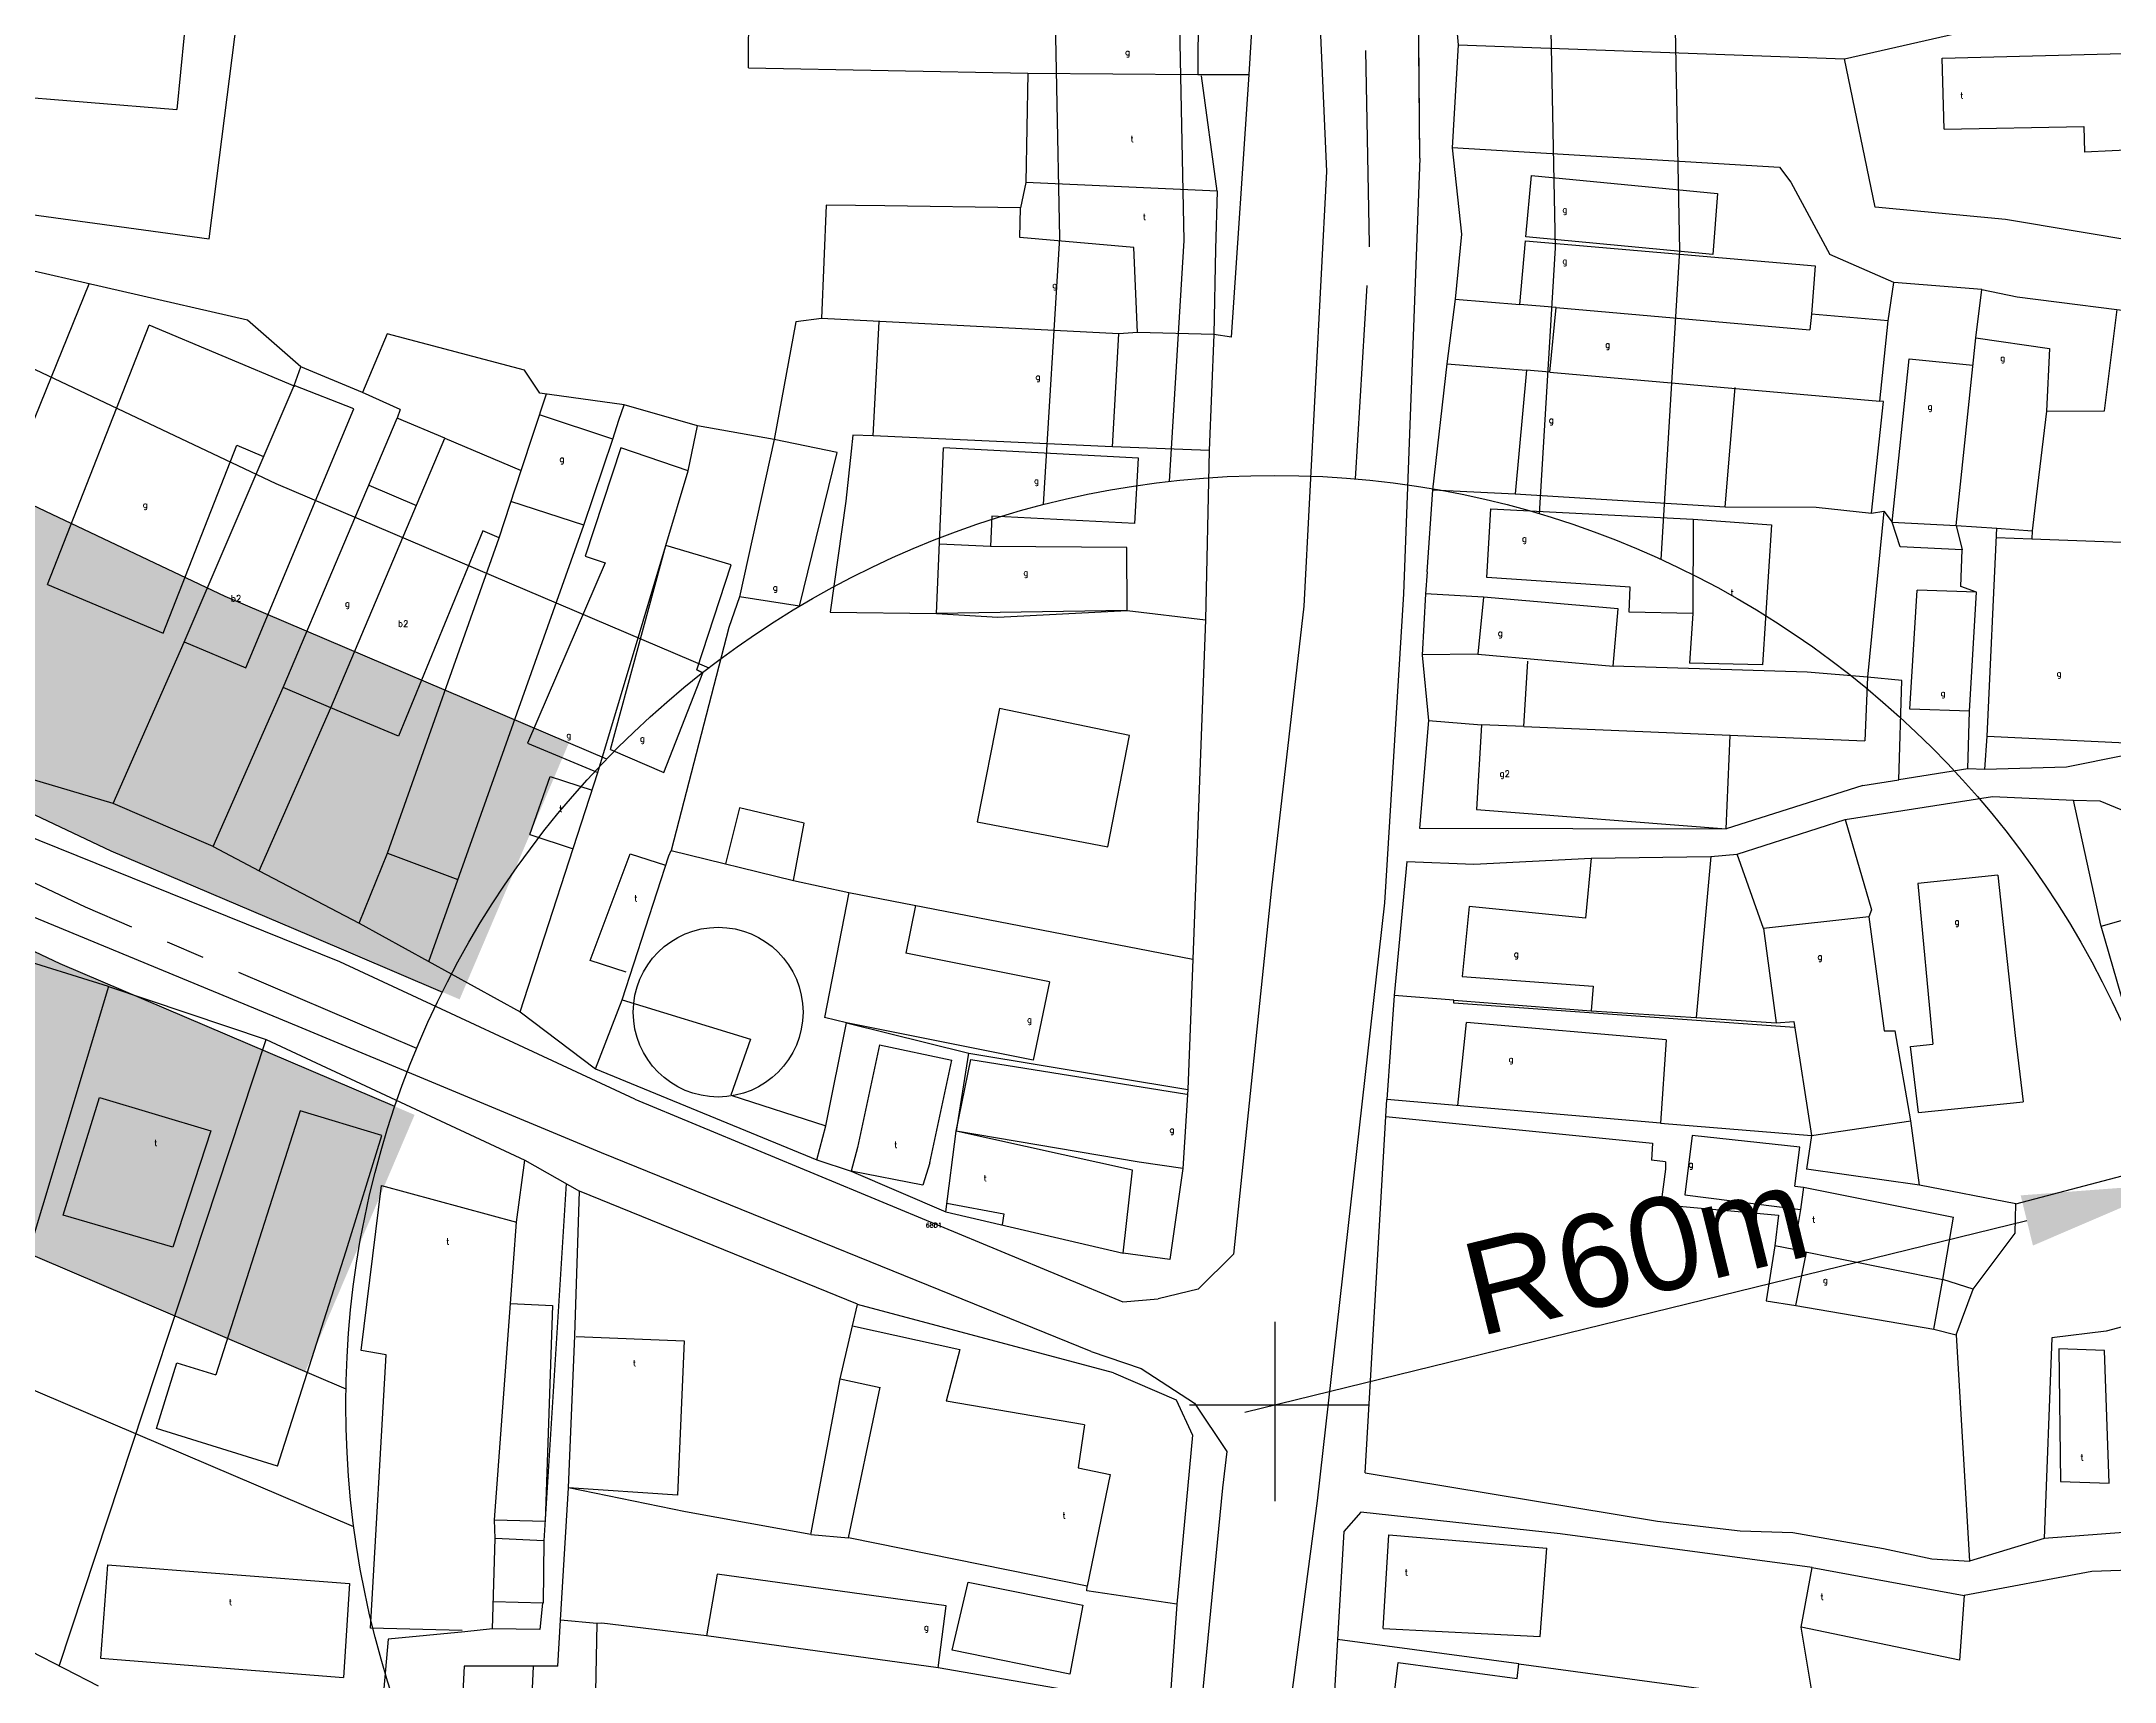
# Model space of a CAD drawing. Extents: x 597626 to 599942, y 1182063 to 1183198.
# Drawn here: x 598734.1 to 598868, y 1182632.8 to 1182738.6 of the extents above; entities that cross this region are included whole.
import ezdxf
from ezdxf.enums import TextEntityAlignment as Align

# ---------------------------------------------------------------- set-up
doc = ezdxf.new("R2010")
doc.units = 0
doc.header["$MEASUREMENT"] = 0
doc.linetypes.add('CENTER', pattern=[2, 1.25, -0.25, 0.25, -0.25])
doc.linetypes.add('DASHED', pattern=[19.05, 12.7, -6.35])
doc.layers.get('0').update_dxf_attribs({"linetype": 'CONTINUOUS'})
doc.layers.get('DEFPOINTS').update_dxf_attribs({"linetype": 'CONTINUOUS'})
for name, color, linetype in [('DIM', 1, 'CONTINUOUS'), ('DUONG', 252, 'DASHED'), ('HIENTRANG', 8, 'CONTINUOUS'), ('LE', 5, 'CONTINUOUS'), ('NET-LENGOAI', 5, 'CONTINUOUS'), ('NET-LETRONG', 6, 'CONTINUOUS'), ('NET-TIM', 2, 'CENTER')]:
    doc.layers.add(name, color=color, linetype=linetype)
doc.styles.add('TXT', font='txt.shx')
doc.styles.add('VHEL-R', font='VHELVEN.TTF')
doc.dimstyles.new('TL1000', dxfattribs={"dimtxt": 5, "dimasz": 2, "dimexe": 2, "dimexo": 0, "dimgap": 1, "dimtad": 1, "dimzin": 9, "dimtxsty": 'VHEL-R', "dimblk1": 'ARCHTICK', "dimblk2": 'ARCHTICK', "dimsah": 1, "dimcen": -0.09, "dimdle": 2, "dimclrd": 256, "dimclre": 256, "dimclrt": 256, "dimazin": 3, "dimtfac": 0.005, "dimtix": 1, "dimtmove": 0, "dimatfit": 3, "dimtolj": 1, "dimtzin": 0})

# ---------------------------------------------------------------- blocks, each defined once
blk = doc.blocks.new('*D19')
at = {"linetype": 'BYBLOCK'}
blk.add_line((598811.8, 1182650.16), (598862.31, 1182662.53), dxfattribs=at)
blk.add_solid([(598861.91, 1182664.15), (598862.7, 1182660.91), (598872.02, 1182664.91)], dxfattribs=at)
at = {"layer": 'DEFPOINTS', "color": 0, "linetype": 'BYBLOCK'}
for p in [(598872.02, 1182664.91), (598813.74, 1182650.63)]:
    blk.add_point(p, dxfattribs=at)
at = {"linetype": 'BYBLOCK', "insert": (598837.05, 1182660.55), "char_height": 6, "attachment_point": 5, "rotation": 13.7675, "style": 'VHEL-R'}
blk.add_mtext('\\A1;R60m', dxfattribs=at)

msp = doc.modelspace()

# ---------------------------------------------------------------- linework, layer by layer
at = {"layer": 'DUONG', "linetype": 'CONTINUOUS', "ltscale": 50, "const_width": 18, "flags": 128}
for points in [[(598242.494, 1182924.22), (598325.913, 1182886.385), (598377.042, 1182863.081), (598484.452, 1182813.598), (598586.262, 1182766.571), (598671.72, 1182728.014), (598742.262, 1182694.609), (598764.622, 1182685.084)], [(598231.752, 1182900.537), (598231.924, 1182900.465), (598315.151, 1182862.717), (598366.211, 1182839.445), (598473.573, 1182789.983), (598575.464, 1182742.919), (598660.809, 1182704.413), (598731.599, 1182670.891), (598754.659, 1182661.067)]]:
    msp.add_lwpolyline(points, dxfattribs=at)
at = {"layer": 'HIENTRANG', "linetype": 'CONTINUOUS'}
for p, q in [((598745.3, 1182759.44), (598742.84, 1182734.26)), ((598823.11, 1182731.12), (598822.89, 1182754.84)), ((598744.93, 1182725.91), (598747.15, 1182743.56)), ((598825.19, 1182742.82), (598825.59, 1182738.43)), ((598779.76, 1182736.94), (598779.78, 1182740.98)), ((598808.78, 1182740.71), (598808.76, 1182736.52)), ((598812.09, 1182736.52), (598812.34, 1182740.74)), ((598850.52, 1182737.53), (598858.58, 1182739.36)), ((598825.59, 1182738.43), (598825.2, 1182731.78)), ((598825.59, 1182738.43), (598850.52, 1182737.52)), ((598856.84, 1182737.56), (598869.34, 1182737.89)), ((598708.09, 1182737.08), (598742.84, 1182734.26)), ((598779.76, 1182736.94), (598797.78, 1182736.6)), ((598797.78, 1182736.6), (598797.66, 1182729.53)), ((598797.78, 1182736.6), (598808.76, 1182736.52)), ((598808.76, 1182736.52), (598812.09, 1182736.52)), ((598810.95, 1182719.55), (598812.09, 1182736.52)), ((598852.51, 1182727.94), (598850.52, 1182737.52)), ((598856.96, 1182732.98), (598856.84, 1182737.56)), ((598810.02, 1182728.98), (598809.01, 1182736.43)), ((598856.96, 1182732.98), (598865.98, 1182733.15)), ((598865.98, 1182733.15), (598866.03, 1182731.5)), ((598825.2, 1182731.79), (598846.34, 1182730.52)), ((598825.2, 1182731.78), (598825.79, 1182726.2)), ((598869.6, 1182731.68), (598866.03, 1182731.5)), ((598829.95, 1182726.03), (598830.31, 1182730)), ((598830.31, 1182730), (598842.32, 1182728.84)), ((598846.34, 1182730.52), (598847.07, 1182729.57)), ((598797.66, 1182729.53), (598797.31, 1182727.91)), ((598810.02, 1182728.98), (598797.66, 1182729.53)), ((598810.02, 1182728.98), (598809.92, 1182725.24)), ((598842.32, 1182728.84), (598842.03, 1182724.9)), ((598847.07, 1182729.57), (598849.59, 1182724.9)), ((598729.46, 1182728.03), (598744.93, 1182725.91)), ((598784.76, 1182728.08), (598784.46, 1182720.76)), ((598788.56, 1182728.04), (598784.76, 1182728.08)), ((598797.31, 1182727.91), (598788.56, 1182728.04)), ((598797.27, 1182725.99), (598797.31, 1182727.91)), ((598860.92, 1182727.16), (598852.51, 1182727.94)), ((598869.8, 1182725.67), (598860.92, 1182727.16)), ((598804.64, 1182725.35), (598797.27, 1182725.99)), ((598825.79, 1182726.2), (598825.39, 1182722)), ((598842.03, 1182724.9), (598829.95, 1182726.03)), ((598747.39, 1182720.65), (598728.8, 1182724.92)), ((598804.88, 1182719.85), (598804.64, 1182725.35)), ((598809.92, 1182725.24), (598809.8, 1182719.72)), ((598829.57, 1182721.67), (598829.92, 1182725.78)), ((598829.92, 1182725.78), (598848.64, 1182724.16)), ((598853.72, 1182723.09), (598849.59, 1182724.9)), ((598848.64, 1182724.16), (598848.41, 1182721.04)), ((598725.18, 1182693.48), (598737.18, 1182723)), ((598825.39, 1182722), (598824.85, 1182717.83)), ((598825.39, 1182722), (598829.57, 1182721.67)), ((598853.34, 1182720.61), (598853.72, 1182723.09)), ((598859.41, 1182722.64), (598853.72, 1182723.09)), ((598859.02, 1182719.52), (598859.41, 1182722.64)), ((598859.41, 1182722.64), (598861.69, 1182722.16)), ((598861.69, 1182722.16), (598871.35, 1182720.94)), ((598750.83, 1182717.63), (598747.39, 1182720.65)), ((598782.8, 1182720.54), (598781.41, 1182712.95)), ((598784.46, 1182720.76), (598782.8, 1182720.54)), ((598803.67, 1182719.76), (598784.46, 1182720.76)), ((598787.8, 1182713.19), (598788.18, 1182720.57)), ((598831.91, 1182721.48), (598829.57, 1182721.67)), ((598831.5, 1182717.29), (598831.91, 1182721.48)), ((598831.91, 1182721.48), (598848.3, 1182720.02)), ((598848.41, 1182721.04), (598848.3, 1182720.02)), ((598853.34, 1182720.61), (598848.41, 1182721.04)), ((598852.82, 1182715.43), (598853.34, 1182720.61)), ((598867.32, 1182714.8), (598868.15, 1182721.34)), ((598734.48, 1182703.58), (598741.04, 1182720.32)), ((598750.47, 1182716.36), (598741.04, 1182720.32)), ((598756.42, 1182719.76), (598754.82, 1182715.98)), ((598765.29, 1182717.43), (598756.42, 1182719.76)), ((598803.26, 1182712.47), (598803.67, 1182719.76)), ((598804.88, 1182719.85), (598803.67, 1182719.76)), ((598809.8, 1182719.72), (598804.88, 1182719.85)), ((598809.81, 1182719.72), (598809.49, 1182712.23)), ((598810.95, 1182719.55), (598809.8, 1182719.72)), ((598857.75, 1182707.4), (598859.02, 1182719.52)), ((598859.02, 1182719.52), (598863.78, 1182718.82)), ((598824.85, 1182717.83), (598823.92, 1182709.71)), ((598824.85, 1182717.83), (598829.99, 1182717.42)), ((598853.6, 1182707.61), (598854.7, 1182718.16)), ((598854.7, 1182718.16), (598858.82, 1182717.75)), ((598863.78, 1182718.82), (598863.58, 1182714.78)), ((598743.31, 1182699.87), (598750.4, 1182716.44)), ((598750.4, 1182716.44), (598750.83, 1182717.63)), ((598754.27, 1182714.92), (598750.4, 1182716.44)), ((598754.82, 1182715.98), (598750.83, 1182717.63)), ((598766.28, 1182715.95), (598765.29, 1182717.43)), ((598829.99, 1182717.42), (598829.27, 1182709.44)), ((598831.5, 1182717.29), (598830, 1182717.42)), ((598831.5, 1182717.29), (598852.82, 1182715.43)), ((598757.25, 1182714.89), (598754.82, 1182715.98)), ((598765.06, 1182710.94), (598766.7, 1182715.89)), ((598771.72, 1182715.18), (598766.28, 1182715.95)), ((598771.38, 1182714.2), (598771.72, 1182715.18)), ((598776.45, 1182713.84), (598771.72, 1182715.18)), ((598842.82, 1182708.6), (598843.46, 1182716.3)), ((598852.28, 1182708.2), (598853.05, 1182715.41)), ((598853.05, 1182715.41), (598852.82, 1182715.43)), ((598747.28, 1182698.2), (598754.27, 1182714.92)), ((598749.7, 1182696.93), (598757.06, 1182714.33)), ((598757.25, 1182714.89), (598757.06, 1182714.33)), ((598760.14, 1182713.03), (598757.06, 1182714.33)), ((598771, 1182712.98), (598766.26, 1182714.55)), ((598771, 1182712.98), (598771.38, 1182714.2)), ((598775.86, 1182710.92), (598776.45, 1182713.84)), ((598781.41, 1182712.95), (598776.45, 1182713.84)), ((598863.58, 1182714.78), (598862.85, 1182708.7)), ((598863.58, 1182714.78), (598867.32, 1182714.8)), ((598741.95, 1182700.44), (598746.71, 1182712.59)), ((598746.71, 1182712.59), (598748.44, 1182711.85)), ((598752.78, 1182695.63), (598760.14, 1182713.03)), ((598760.14, 1182713.03), (598765.06, 1182710.94)), ((598769.12, 1182707.42), (598771, 1182712.98)), ((598781.41, 1182712.95), (598779.16, 1182702.79)), ((598785.48, 1182712.1), (598781.41, 1182712.95)), ((598786.49, 1182713.23), (598786.38, 1182712.19)), ((598787.8, 1182713.19), (598786.49, 1182713.23)), ((598803.26, 1182712.47), (598787.8, 1182713.19)), ((598809.49, 1182712.23), (598803.26, 1182712.47)), ((598771.5, 1182712.42), (598769.21, 1182705.42)), ((598775.86, 1182710.92), (598771.5, 1182712.42)), ((598783.04, 1182702.19), (598785.48, 1182712.1)), ((598786.38, 1182712.19), (598786.03, 1182708.96)), ((598791.89, 1182701.71), (598792.35, 1182712.41)), ((598804.94, 1182711.74), (598792.35, 1182712.41)), ((598804.69, 1182707.52), (598804.94, 1182711.74)), ((598809.49, 1182712.23), (598809.26, 1182701.3)), ((598755.23, 1182709.99), (598758.3, 1182708.69)), ((598763.65, 1182706.6), (598765.06, 1182710.94)), ((598774.41, 1182706.11), (598775.86, 1182710.92)), ((598769.12, 1182707.42), (598764.41, 1182708.95)), ((598786.03, 1182708.96), (598785.03, 1182701.81)), ((598823.92, 1182709.71), (598823.56, 1182704.4)), ((598823.92, 1182709.71), (598829.27, 1182709.44)), ((598827.43, 1182704.05), (598827.69, 1182708.48)), ((598827.69, 1182708.48), (598840.76, 1182707.8)), ((598829.27, 1182709.44), (598842.82, 1182708.6)), ((598842.82, 1182708.6), (598848.71, 1182708.58)), ((598848.71, 1182708.58), (598852.28, 1182708.2)), ((598862.85, 1182708.7), (598862.66, 1182707.06)), ((598759.1, 1182679.24), (598769.12, 1182707.42)), ((598795.46, 1182708.01), (598795.38, 1182706.04)), ((598804.69, 1182707.52), (598795.46, 1182708.01)), ((598840.76, 1182707.8), (598840.73, 1182701.72)), ((598840.76, 1182707.8), (598845.82, 1182707.45)), ((598845.82, 1182707.45), (598845.24, 1182698.41)), ((598853.07, 1182708.32), (598852.01, 1182697.6)), ((598852.28, 1182708.2), (598853.07, 1182708.32)), ((598853.07, 1182708.32), (598853.6, 1182707.61)), ((598853.6, 1182707.62), (598857.75, 1182707.4)), ((598854.13, 1182706.02), (598853.6, 1182707.61)), ((598857.75, 1182707.4), (598858.14, 1182705.82)), ((598857.75, 1182707.4), (598860.37, 1182707.22)), ((598859.75, 1182693.79), (598860.37, 1182707.22)), ((598860.37, 1182707.22), (598862.66, 1182707.06)), ((598756.43, 1182686.24), (598763.65, 1182706.6)), ((598762.59, 1182707.06), (598757.14, 1182693.79)), ((598763.65, 1182706.6), (598762.59, 1182707.06)), ((598770.03, 1182691.45), (598774.41, 1182706.11)), ((598770.84, 1182692.93), (598774.41, 1182706.11)), ((598778.64, 1182704.86), (598774.41, 1182706.11)), ((598795.38, 1182706.04), (598792.08, 1182706.2)), ((598804.19, 1182705.98), (598795.38, 1182706.04)), ((598804.21, 1182701.92), (598804.19, 1182705.98)), ((598858.14, 1182705.82), (598854.13, 1182706.02)), ((598858.05, 1182703.46), (598858.14, 1182705.82)), ((598860.34, 1182706.62), (598862.62, 1182706.54)), ((598862.66, 1182707.06), (598862.62, 1182706.54)), ((598862.62, 1182706.54), (598870.19, 1182706.26)), ((598770.49, 1182704.99), (598765.47, 1182693.35)), ((598769.21, 1182705.42), (598770.49, 1182704.99)), ((598776.42, 1182698.07), (598778.64, 1182704.86)), ((598823.57, 1182704.4), (598823.48, 1182702.98)), ((598734.48, 1182703.58), (598741.95, 1182700.44)), ((598836.68, 1182703.42), (598827.43, 1182704.05)), ((598836.63, 1182701.8), (598836.68, 1182703.42)), ((598854.76, 1182695.54), (598855.22, 1182703.22)), ((598859.06, 1182703.1), (598855.22, 1182703.22)), ((598859.06, 1182703.1), (598858.05, 1182703.46)), ((598858.6, 1182695.42), (598859.06, 1182703.1)), ((598779.16, 1182702.79), (598778.48, 1182700.81)), ((598783.04, 1182702.19), (598779.16, 1182702.79)), ((598785.03, 1182701.81), (598791.89, 1182701.71)), ((598804.21, 1182701.92), (598791.89, 1182701.71)), ((598795.86, 1182701.47), (598804.21, 1182701.92)), ((598804.21, 1182701.92), (598809.26, 1182701.3)), ((598823.48, 1182702.98), (598823.26, 1182699.03)), ((598827.21, 1182702.77), (598823.48, 1182702.98)), ((598827.21, 1182702.77), (598826.85, 1182699.1)), ((598835.92, 1182702.02), (598827.21, 1182702.77)), ((598835.6, 1182698.31), (598835.92, 1182702.02)), ((598840.73, 1182701.72), (598836.63, 1182701.8)), ((598840.73, 1182701.72), (598840.52, 1182698.5)), ((598778.48, 1182700.81), (598774.76, 1182686.42)), ((598791.89, 1182701.71), (598795.86, 1182701.47)), ((598809.26, 1182701.3), (598808.44, 1182679.41)), ((598738.71, 1182689.44), (598743.31, 1182699.87)), ((598743.31, 1182699.88), (598747.28, 1182698.2)), ((598826.85, 1182699.1), (598823.26, 1182699.04)), ((598826.85, 1182699.1), (598835.6, 1182698.31)), ((598774.28, 1182691.46), (598776.8, 1182697.89)), ((598776.8, 1182697.89), (598776.42, 1182698.07)), ((598776.42, 1182698.07), (598776.8, 1182697.89)), ((598823.26, 1182699.03), (598823.66, 1182694.8)), ((598829.82, 1182694.41), (598830.08, 1182698.63)), ((598848.12, 1182697.92), (598835.6, 1182698.31)), ((598845.24, 1182698.41), (598840.52, 1182698.5)), ((598852.01, 1182697.6), (598848.12, 1182697.92)), ((598745.18, 1182686.67), (598749.7, 1182696.93)), ((598752.78, 1182695.63), (598749.7, 1182696.94)), ((598852.01, 1182697.6), (598851.84, 1182693.49)), ((598854.23, 1182697.39), (598852.01, 1182697.6)), ((598854.03, 1182690.98), (598854.23, 1182697.39)), ((598748.14, 1182685.11), (598752.78, 1182695.63)), ((598757.14, 1182693.79), (598752.78, 1182695.63)), ((598795.95, 1182695.59), (598794.52, 1182688.27)), ((598804.36, 1182693.85), (598795.95, 1182695.59)), ((598858.6, 1182695.42), (598854.76, 1182695.54)), ((598858.5, 1182691.68), (598858.6, 1182695.42)), ((598802.95, 1182686.66), (598804.36, 1182693.85)), ((598823.66, 1182694.8), (598823.09, 1182687.86)), ((598823.66, 1182694.8), (598827.09, 1182694.52)), ((598827.09, 1182694.52), (598826.76, 1182689.07)), ((598829.82, 1182694.41), (598827.09, 1182694.52)), ((598829.82, 1182694.41), (598851.84, 1182693.49)), ((598842.89, 1182687.81), (598843.14, 1182693.85)), ((598859.6, 1182691.64), (598859.75, 1182693.79)), ((598859.75, 1182693.79), (598868.69, 1182693.36)), ((598738.71, 1182689.44), (598725.18, 1182693.48)), ((598765.47, 1182693.35), (598770.03, 1182691.45)), ((598770.84, 1182692.93), (598774.28, 1182691.46)), ((598868.62, 1182692.54), (598864.86, 1182691.8)), ((598765, 1182676), (598770.03, 1182691.45)), ((598765.62, 1182687.44), (598766.94, 1182691.2)), ((598766.94, 1182691.2), (598769.66, 1182690.31)), ((598858.5, 1182691.68), (598854.03, 1182690.98)), ((598859.6, 1182691.64), (598858.5, 1182691.68)), ((598864.86, 1182691.8), (598859.6, 1182691.64)), ((598851.72, 1182690.61), (598842.89, 1182687.81)), ((598850.57, 1182688.41), (598860.09, 1182689.9)), ((598851.72, 1182690.61), (598854.03, 1182690.98)), ((598860.09, 1182689.9), (598865.31, 1182689.66)), ((598745.18, 1182686.67), (598738.71, 1182689.44)), ((598779.16, 1182689.17), (598778.27, 1182685.56)), ((598783.35, 1182688.18), (598779.16, 1182689.17)), ((598826.76, 1182689.07), (598842.89, 1182687.81)), ((598843.6, 1182686.18), (598850.57, 1182688.41)), ((598850.57, 1182688.41), (598852.28, 1182682.59)), ((598867.09, 1182681.6), (598865.31, 1182689.66)), ((598865.31, 1182689.66), (598867.01, 1182689.62)), ((598867.01, 1182689.62), (598870.35, 1182688.25)), ((598765.62, 1182687.44), (598768.43, 1182686.53)), ((598782.65, 1182684.48), (598783.35, 1182688.18)), ((598794.52, 1182688.27), (598802.95, 1182686.66)), ((598823.09, 1182687.86), (598842.89, 1182687.81)), ((598745.18, 1182686.67), (598748.14, 1182685.11)), ((598754.6, 1182681.72), (598756.43, 1182686.24)), ((598756.43, 1182686.24), (598760.99, 1182684.55)), ((598769.52, 1182679.31), (598772.11, 1182686.21)), ((598771.59, 1182676.77), (598774.6, 1182686.08)), ((598772.11, 1182686.21), (598774.4, 1182685.47)), ((598774.6, 1182686.08), (598774.76, 1182686.42)), ((598774.76, 1182686.42), (598782.65, 1182684.48)), ((598822.27, 1182685.7), (598821.44, 1182677.06)), ((598822.27, 1182685.7), (598826.6, 1182685.53)), ((598826.6, 1182685.53), (598834.18, 1182685.91)), ((598834.18, 1182685.91), (598833.81, 1182682.05)), ((598834.18, 1182685.91), (598841.9, 1182686.03)), ((598841.9, 1182686.03), (598840.96, 1182675.63)), ((598841.9, 1182686.03), (598843.6, 1182686.18)), ((598845.3, 1182681.39), (598843.6, 1182686.18)), ((598748.14, 1182685.11), (598754.6, 1182681.72)), ((598782.65, 1182684.48), (598786.23, 1182683.7)), ((598860.44, 1182684.83), (598855.27, 1182684.29)), ((598860.44, 1182684.83), (598861.55, 1182674.47)), ((598786.23, 1182683.7), (598784.65, 1182675.64)), ((598786.23, 1182683.7), (598808.44, 1182679.41)), ((598855.27, 1182684.29), (598856.23, 1182673.91)), ((598754.6, 1182681.72), (598765, 1182676)), ((598790.53, 1182682.87), (598789.91, 1182679.78)), ((598826.3, 1182682.79), (598825.85, 1182678.28)), ((598833.81, 1182682.05), (598826.3, 1182682.79)), ((598852.1, 1182682.14), (598845.3, 1182681.39)), ((598852.28, 1182682.59), (598852.1, 1182682.14)), ((598852.1, 1182682.14), (598853.1, 1182674.78)), ((598867.1, 1182681.52), (598871.08, 1182682.67)), ((598845.3, 1182681.39), (598846.11, 1182675.28)), ((598867.1, 1182681.52), (598867.09, 1182681.6)), ((598869.45, 1182673.41), (598867.1, 1182681.52)), ((598738.43, 1182677.64), (598732.06, 1182679.62)), ((598771.85, 1182678.55), (598769.52, 1182679.31)), ((598799.18, 1182677.93), (598789.91, 1182679.78)), ((598808.44, 1182679.41), (598808.13, 1182670.98)), ((598738.43, 1182677.64), (598726.47, 1182638.06)), ((598738.43, 1182677.64), (598748.61, 1182674.21)), ((598799.18, 1182677.93), (598798.13, 1182672.89)), ((598825.85, 1182678.28), (598834.31, 1182677.66)), ((598834.31, 1182677.66), (598834.16, 1182676.07)), ((598769.88, 1182672.31), (598771.59, 1182676.77)), ((598771.59, 1182676.77), (598779.88, 1182674.24)), ((598821.44, 1182677.06), (598820.98, 1182670.35)), ((598825.31, 1182676.76), (598821.44, 1182677.06)), ((598825.3, 1182676.55), (598825.31, 1182676.76)), ((598847.31, 1182674.99), (598825.3, 1182676.55)), ((598825.31, 1182676.76), (598834.16, 1182676.07)), ((598770.26, 1182666.9), (598750.66, 1182675.05)), ((598765, 1182676), (598769.88, 1182672.31)), ((598786.07, 1182675.28), (598784.65, 1182675.64)), ((598784.75, 1182668.64), (598786.07, 1182675.28)), ((598798.13, 1182672.89), (598786.07, 1182675.28)), ((598786.07, 1182675.28), (598793.97, 1182673.34)), ((598825.57, 1182669.95), (598826.11, 1182675.31)), ((598839.02, 1182674.2), (598826.11, 1182675.31)), ((598834.16, 1182676.07), (598840.96, 1182675.63)), ((598840.96, 1182675.63), (598846.11, 1182675.28)), ((598846.11, 1182675.28), (598847.25, 1182675.38)), ((598847.25, 1182675.38), (598848.4, 1182668.02)), ((598735.24, 1182633.76), (598748.61, 1182674.21)), ((598748.61, 1182674.21), (598765.3, 1182666.42)), ((598779.88, 1182674.24), (598778.61, 1182670.61)), ((598788.22, 1182673.86), (598786.79, 1182667.24)), ((598788.22, 1182673.86), (598792.89, 1182672.88)), ((598839.02, 1182674.2), (598838.65, 1182668.82)), ((598853.1, 1182674.78), (598853.81, 1182674.78)), ((598854.82, 1182668.96), (598853.81, 1182674.78)), ((598854.79, 1182673.76), (598856.23, 1182673.91)), ((598855.3, 1182669.49), (598854.79, 1182673.76)), ((598861.55, 1182674.47), (598862.06, 1182670.2)), ((598769.88, 1182672.31), (598784.16, 1182666.44)), ((598791.46, 1182666.26), (598792.89, 1182672.88)), ((598793.96, 1182673.34), (598793.16, 1182668.3)), ((598793.16, 1182668.3), (598794.1, 1182672.92)), ((598793.97, 1182673.34), (598808.13, 1182670.98)), ((598794.1, 1182672.92), (598808.06, 1182670.68)), ((598808.13, 1182670.98), (598807.8, 1182665.88)), ((598735.5, 1182662.87), (598737.83, 1182670.47)), ((598737.83, 1182670.47), (598745.03, 1182668.32)), ((598750.8, 1182669.6), (598745.36, 1182652.56)), ((598756.08, 1182668.02), (598750.8, 1182669.6)), ((598772.4, 1182670.37), (598803.92, 1182657.27)), ((598778.61, 1182670.61), (598784.75, 1182668.64)), ((598820.9, 1182669.25), (598820.98, 1182670.35)), ((598838.65, 1182668.82), (598820.98, 1182670.35)), ((598855.31, 1182669.49), (598862.06, 1182670.2)), ((598745.03, 1182668.32), (598742.58, 1182660.81)), ((598784.16, 1182666.44), (598784.75, 1182668.64)), ((598792.49, 1182663.08), (598793.16, 1182668.3)), ((598804.56, 1182665.78), (598793.16, 1182668.3)), ((598804.99, 1182666.29), (598793.16, 1182668.3)), ((598819.57, 1182646.24), (598820.9, 1182669.25)), ((598820.9, 1182669.25), (598838.14, 1182667.52)), ((598838.65, 1182668.82), (598848.4, 1182668.02)), ((598848.4, 1182668.02), (598854.82, 1182668.96)), ((598855.37, 1182664.8), (598854.82, 1182668.96)), ((598753.76, 1182660.56), (598756.08, 1182668.02)), ((598786.79, 1182667.24), (598786.38, 1182665.71)), ((598838.14, 1182667.52), (598838.07, 1182666.42)), ((598840.7, 1182668.01), (598840.21, 1182664.18)), ((598847.65, 1182667.27), (598840.7, 1182668.01)), ((598847.33, 1182664.75), (598847.65, 1182667.27)), ((598848.4, 1182668.02), (598848.07, 1182665.85)), ((598764.76, 1182662.42), (598765.3, 1182666.42)), ((598765.3, 1182666.42), (598768.84, 1182664.42)), ((598801.88, 1182654.08), (598770.26, 1182666.9)), ((598784.16, 1182666.44), (598786.38, 1182665.71)), ((598791.02, 1182664.82), (598786.38, 1182665.71)), ((598786.38, 1182665.71), (598792.49, 1182663.08)), ((598791.46, 1182666.26), (598791.02, 1182664.82)), ((598803.95, 1182660.42), (598804.56, 1182665.78)), ((598807.8, 1182665.88), (598804.99, 1182666.29)), ((598807.8, 1182665.88), (598806.95, 1182660)), ((598838.97, 1182666.32), (598838.07, 1182666.42)), ((598838.97, 1182665.85), (598838.66, 1182663.57)), ((598838.97, 1182666.32), (598838.97, 1182665.85)), ((598855.37, 1182664.8), (598848.07, 1182665.85)), ((598861.6, 1182663.61), (598871.2, 1182666.14)), ((598754.74, 1182654.14), (598756.04, 1182664.78)), ((598756.04, 1182664.78), (598764.76, 1182662.42)), ((598767.97, 1182664.91), (598766.54, 1182641.85)), ((598768.53, 1182655.1), (598768.84, 1182664.42)), ((598786.78, 1182657.12), (598768.84, 1182664.42)), ((598847.33, 1182664.75), (598847.88, 1182664.68)), ((598847.88, 1182664.68), (598847.69, 1182663.23)), ((598847.88, 1182664.68), (598857.57, 1182662.74)), ((598861.6, 1182663.61), (598855.37, 1182664.8)), ((598792.49, 1182663.08), (598803.95, 1182660.42)), ((598792.56, 1182663.65), (598796.24, 1182662.95)), ((598796.24, 1182662.95), (598796.13, 1182662.24)), ((598838.66, 1182663.57), (598846.26, 1182662.87)), ((598840.21, 1182664.18), (598847.69, 1182663.23)), ((598847.69, 1182663.23), (598847.25, 1182660.65)), ((598861.55, 1182661.72), (598861.6, 1182663.61)), ((598742.58, 1182660.81), (598735.5, 1182662.87)), ((598764.37, 1182657.16), (598764.76, 1182662.42)), ((598846.26, 1182662.87), (598846.03, 1182660.89)), ((598856.88, 1182658.72), (598857.57, 1182662.74)), ((598858.84, 1182658.09), (598861.55, 1182661.72)), ((598749.33, 1182646.67), (598753.76, 1182660.56)), ((598806.95, 1182660), (598803.95, 1182660.42)), ((598811.08, 1182660.35), (598808.8, 1182658.1)), ((598846.03, 1182660.89), (598845.47, 1182657.35)), ((598847.25, 1182660.65), (598846.03, 1182660.89)), ((598847.25, 1182660.65), (598856.88, 1182658.72)), ((598847.38, 1182657.04), (598848.07, 1182660.48)), ((598808.8, 1182658.1), (598806.2, 1182657.48)), ((598856.3, 1182655.51), (598856.88, 1182658.72)), ((598858.84, 1182658.09), (598856.88, 1182658.72)), ((598857.74, 1182655.14), (598858.84, 1182658.09)), ((598763.35, 1182643.21), (598764.37, 1182657.16)), ((598764.37, 1182657.16), (598767.09, 1182657.04)), ((598767.09, 1182657.04), (598766.62, 1182643.11)), ((598786.47, 1182655.72), (598786.78, 1182657.11)), ((598803.32, 1182652.69), (598786.78, 1182657.11)), ((598803.92, 1182657.28), (598806.21, 1182657.48)), ((598845.47, 1182657.35), (598847.38, 1182657.04)), ((598847.38, 1182657.04), (598856.3, 1182655.51)), ((598871.54, 1182656.48), (598867.44, 1182655.39)), ((598768.12, 1182645.26), (598768.53, 1182655.1)), ((598768.62, 1182655.05), (598775.59, 1182654.76)), ((598785.67, 1182652.3), (598786.47, 1182655.72)), ((598786.47, 1182655.72), (598793.39, 1182654.21)), ((598856.3, 1182655.51), (598857.74, 1182655.14)), ((598857.74, 1182655.14), (598858.61, 1182640.54)), ((598863.92, 1182654.95), (598863.43, 1182642)), ((598867.44, 1182655.39), (598863.92, 1182654.95)), ((598756.36, 1182653.86), (598754.74, 1182654.14)), ((598755.34, 1182636.22), (598756.36, 1182653.86)), ((598775.59, 1182654.76), (598775.17, 1182644.8)), ((598793.39, 1182654.21), (598792.51, 1182650.86)), ((598801.88, 1182654.08), (598805.12, 1182652.98)), ((598864.38, 1182654.25), (598864.49, 1182645.68)), ((598867.32, 1182654.13), (598864.38, 1182654.25)), ((598867.63, 1182645.57), (598867.32, 1182654.13)), ((598741.51, 1182649.11), (598742.83, 1182653.35)), ((598742.83, 1182653.35), (598745.36, 1182652.56)), ((598783.78, 1182642.25), (598785.67, 1182652.3)), ((598785.67, 1182652.3), (598788.26, 1182651.75)), ((598803.32, 1182652.69), (598807.38, 1182650.94)), ((598786.21, 1182642.04), (598788.26, 1182651.76)), ((598801.45, 1182649.34), (598792.51, 1182650.86)), ((598807.38, 1182650.94), (598808.42, 1182648.68)), ((598749.33, 1182646.67), (598741.51, 1182649.11)), ((598801.45, 1182649.34), (598801.05, 1182646.56)), ((598808.42, 1182648.68), (598807.42, 1182637.75)), ((598801.05, 1182646.55), (598803.1, 1182646.14)), ((598803.1, 1182646.14), (598801.63, 1182638.92)), ((598819.57, 1182646.24), (598838.46, 1182643.11)), ((598864.49, 1182645.68), (598867.63, 1182645.57)), ((598767.61, 1182636.73), (598768.12, 1182645.26)), ((598775.69, 1182643.72), (598768.12, 1182645.26)), ((598775.17, 1182644.8), (598768.12, 1182645.26)), ((598763.35, 1182643.21), (598766.62, 1182643.11)), ((598763.39, 1182642), (598763.35, 1182643.21)), ((598783.78, 1182642.25), (598775.69, 1182643.72)), ((598819.29, 1182643.7), (598818.2, 1182642.46)), ((598832.16, 1182642.3), (598819.29, 1182643.7)), ((598838.46, 1182643.11), (598843.79, 1182642.5)), ((598763.22, 1182636.16), (598763.39, 1182642)), ((598766.54, 1182641.85), (598763.39, 1182642)), ((598766.54, 1182641.85), (598766.48, 1182637.83)), ((598783.78, 1182642.25), (598786.21, 1182642.04)), ((598801.63, 1182638.92), (598786.2, 1182642.05)), ((598818.2, 1182642.46), (598817.79, 1182635.47)), ((598820.73, 1182636.19), (598821.11, 1182642.24)), ((598821.11, 1182642.24), (598831.3, 1182641.37)), ((598848.44, 1182640.13), (598832.16, 1182642.3)), ((598843.79, 1182642.5), (598847.19, 1182642.38)), ((598847.19, 1182642.38), (598853.04, 1182641.36)), ((598863.43, 1182642), (598858.61, 1182640.54)), ((598871.96, 1182642.64), (598863.43, 1182642)), ((598738.35, 1182640.3), (598737.91, 1182634.28)), ((598738.35, 1182640.3), (598753.99, 1182639.09)), ((598830.87, 1182635.68), (598831.3, 1182641.37)), ((598847.74, 1182636.28), (598848.44, 1182640.13)), ((598848.44, 1182640.13), (598858.25, 1182638.32)), ((598853.04, 1182641.36), (598856.16, 1182640.68)), ((598856.16, 1182640.68), (598858.61, 1182640.54)), ((598874.74, 1182640.16), (598866.51, 1182639.87)), ((598753.99, 1182639.09), (598753.59, 1182633.02)), ((598777.72, 1182639.7), (598777.04, 1182635.72)), ((598792.52, 1182637.66), (598777.72, 1182639.7)), ((598792.9, 1182634.8), (598793.93, 1182639.18)), ((598793.93, 1182639.18), (598801.35, 1182637.7)), ((598801.6, 1182638.62), (598801.63, 1182638.92)), ((598866.51, 1182639.87), (598858.25, 1182638.32)), ((598766.48, 1182637.83), (598763.27, 1182637.92)), ((598766.44, 1182637.83), (598766.28, 1182636.12)), ((598766.48, 1182637.83), (598766.44, 1182637.83)), ((598792, 1182633.64), (598792.52, 1182637.66)), ((598801.35, 1182637.7), (598800.51, 1182633.25)), ((598807.42, 1182637.75), (598801.6, 1182638.62)), ((598807.42, 1182637.75), (598806.92, 1182630.77)), ((598858.25, 1182638.32), (598857.96, 1182634.15)), ((598737.77, 1182632.47), (598728.13, 1182637.41)), ((598761.26, 1182636.06), (598755.34, 1182636.22)), ((598763.22, 1182636.16), (598761.43, 1182635.97)), ((598766.28, 1182636.12), (598763.22, 1182636.16)), ((598767.44, 1182633.75), (598767.61, 1182636.73)), ((598769.95, 1182636.51), (598767.61, 1182636.73)), ((598769.95, 1182636.51), (598769.54, 1182615.67)), ((598770.28, 1182636.53), (598769.95, 1182636.51)), ((598777.04, 1182635.72), (598770.28, 1182636.53)), ((598820.73, 1182636.19), (598830.87, 1182635.68)), ((598848.6, 1182631.12), (598847.74, 1182636.28)), ((598857.96, 1182634.15), (598847.74, 1182636.28)), ((598756.48, 1182635.49), (598756.13, 1182631.58)), ((598761.43, 1182635.97), (598756.48, 1182635.49)), ((598792, 1182633.64), (598777.04, 1182635.72)), ((598800.51, 1182633.25), (598792.9, 1182634.8)), ((598817.79, 1182635.47), (598817.4, 1182628.98)), ((598829.5, 1182633.9), (598817.79, 1182635.47)), ((598737.91, 1182634.28), (598753.59, 1182633.02)), ((598761.38, 1182633.75), (598761.12, 1182628.17)), ((598765.86, 1182633.76), (598761.38, 1182633.75)), ((598765.62, 1182628), (598765.86, 1182633.76)), ((598767.44, 1182633.75), (598765.86, 1182633.76)), ((598800.08, 1182632.24), (598792, 1182633.64)), ((598821.05, 1182628.6), (598821.71, 1182634)), ((598821.71, 1182634), (598829.39, 1182632.97)), ((598829.39, 1182632.97), (598829.5, 1182633.9)), ((598829.5, 1182633.9), (598843.98, 1182631.95))]:
    msp.add_line(p, q, dxfattribs=at)
for points in [[(598806.02, 1182837.52), (598810.87, 1182809.27), (598815.84, 1182765.72), (598815.95, 1182755.68), (598817.07, 1182730.26)], [(598817.07, 1182730.26), (598815.61, 1182702.19), (598813.52, 1182684), (598811.08, 1182660.35)], [(598823.11, 1182731.12), (598822.06, 1182702.99), (598820.83, 1182683.04)], [(598772.4, 1182670.37), (598753.35, 1182679.22), (598732.72, 1182687.55), (598662.48, 1182720.4)], [(598750.66, 1182675.05), (598731.02, 1182683.17), (598660.9, 1182715.71)], [(598820.83, 1182683.04), (598816.48, 1182644.44), (598814.36, 1182628.46)], [(598805.12, 1182652.98), (598808.56, 1182650.74), (598810.65, 1182647.62), (598810.37, 1182645.28), (598808.12, 1182622.34)]]:
    msp.add_lwpolyline(points, dxfattribs=at)
at = {"layer": 'HIENTRANG', "linetype": 'CONTINUOUS', "flags": 128}
for points in [[(598806.02, 1182837.52), (598810.87, 1182809.27), (598815.84, 1182765.72), (598815.95, 1182755.68), (598817.07, 1182730.26)], [(598823.11, 1182731.12), (598822.89, 1182754.84)], [(598817.07, 1182730.26), (598815.61, 1182702.19), (598813.52, 1182684), (598811.08, 1182660.35)], [(598823.11, 1182731.12), (598822.06, 1182702.99), (598820.83, 1182683.04)], [(598772.4, 1182670.37), (598753.35, 1182679.22), (598732.72, 1182687.55), (598662.48, 1182720.4)], [(598750.66, 1182675.05), (598731.02, 1182683.17), (598660.9, 1182715.71)], [(598820.83, 1182683.04), (598816.48, 1182644.44), (598814.36, 1182628.46)], [(598770.26, 1182666.9), (598750.66, 1182675.05)], [(598772.4, 1182670.37), (598803.92, 1182657.27)], [(598801.88, 1182654.08), (598770.26, 1182666.9)], [(598811.08, 1182660.35), (598808.8, 1182658.1)], [(598808.8, 1182658.1), (598806.2, 1182657.48)], [(598803.92, 1182657.28), (598806.21, 1182657.48)], [(598805.12, 1182652.98), (598808.56, 1182650.74), (598810.65, 1182647.62), (598810.37, 1182645.28), (598808.12, 1182622.34)]]:
    msp.add_lwpolyline(points, dxfattribs=at)
at = {"layer": 'HIENTRANG', "linetype": 'CONTINUOUS'}
msp.add_circle((598777.79, 1182675.98), 5.481, dxfattribs=at)
at = {"layer": 'LE', "ltscale": 0.05}
for p, q in [((598813.744, 1182655.986), (598813.744, 1182644.401)), ((598808.233, 1182650.631), (598819.859, 1182650.631))]:
    msp.add_line(p, q, dxfattribs=at)
at = {"layer": 'NET-LENGOAI', "linetype": 'CONTINUOUS', "ltscale": 20, "flags": 128}
for points in [[(598770.595, 1182692.322), (598745.953, 1182702.819), (598675.497, 1182736.184), (598584.27, 1182777.343), (598501.238, 1182815.748, -0.0000329), (598501.237, 1182815.748), (598441.867, 1182843.218), (598360.59, 1182880.54), (598246.211, 1182932.417)], [(598534.817, 1182630.346), (598574.051, 1182720.35, -0.4179512), (598589.987, 1182726.493), (598657.032, 1182696.244), (598727.908, 1182662.68), (598753.753, 1182651.67)]]:
    msp.add_lwpolyline(points, format="xyb", dxfattribs=at)
for points in [[(598830.831, 1182708.147), (598831.872, 1182725.315), (598831.247, 1182756.64), (598829.072, 1182786.634), (598825.322, 1182817.641), (598823.774, 1182826.67)], [(598800.119, 1182822.614), (598801.566, 1182814.17), (598805.176, 1182784.323), (598807.265, 1182755.532), (598807.858, 1182725.802), (598806.914, 1182710.241)]]:
    msp.add_lwpolyline(points, dxfattribs=at)
at = {"layer": 'NET-LENGOAI', "linetype": 'CONTINUOUS', "ltscale": 20}
msp.add_circle((598813.744, 1182650.631), 60, dxfattribs=at)
at = {"layer": 'NET-LETRONG', "ltscale": 0.05}
for points in [[(598249.516, 1182939.702), (598363.911, 1182887.818), (598445.216, 1182850.483), (598504.596, 1182823.009), (598587.594, 1182784.62), (598678.854, 1182743.446), (598749.234, 1182710.117), (598777.188, 1182698.209)], [(598831.659, 1182828.022), (598833.24, 1182818.798), (598837.037, 1182787.404), (598839.241, 1182757.01), (598839.877, 1182725.152), (598838.668, 1182705.21)], [(598798.809, 1182708.743), (598799.853, 1182725.965), (598799.27, 1182755.163), (598797.211, 1182783.553), (598793.648, 1182813.013), (598792.234, 1182821.262)], [(598754.263, 1182642.757), (598724.627, 1182655.382), (598653.675, 1182688.982), (598584.371, 1182720.25), (598577.815, 1182717.723), (598537.767, 1182625.853)]]:
    msp.add_lwpolyline(points, dxfattribs=at)
at = {"layer": 'NET-LETRONG', "color": 2, "ltscale": 0.05}
for points in [[(598238.776, 1182916.024), (598353.116, 1182864.164), (598434.332, 1182826.871), (598493.678, 1182799.412, 0.0000329), (598493.681, 1182799.411), (598576.791, 1182760.97), (598667.943, 1182719.845), (598738.571, 1182686.399), (598751.378, 1182680.943), (598759.985, 1182677.276)], [(598756.918, 1182669.887), (598735.29, 1182679.101), (598664.586, 1182712.583), (598573.466, 1182753.694), (598490.323, 1182792.15, -0.0000329), (598490.319, 1182792.152), (598430.983, 1182819.605), (598349.795, 1182856.887), (598235.472, 1182908.738)]]:
    msp.add_lwpolyline(points, format="xyb", dxfattribs=at)
at = {"layer": 'NET-TIM', "ltscale": 10, "flags": 128}
msp.add_lwpolyline([(598758.329, 1182673.634), (598736.931, 1182682.75), (598666.265, 1182716.214), (598575.128, 1182757.332), (598492.002, 1182795.78, -0.0000329), (598491.999, 1182795.782), (598432.657, 1182823.238), (598351.456, 1182860.525), (598237.124, 1182912.381)], format="xyb", dxfattribs=at)
at = {"layer": 'NET-TIM', "ltscale": 10}
msp.add_lwpolyline([(598818.946, 1182710.405), (598819.865, 1182725.558), (598819.256, 1182756.086), (598817.124, 1182785.479), (598813.444, 1182815.906), (598811.946, 1182824.642)], dxfattribs=at)

# ---------------------------------------------------------------- texts
at = {"layer": 'HIENTRANG', "linetype": 'CONTINUOUS', "style": 'TXT'}
for s, height, p in [('g', 0.4, (598804.24, 1182737.89)), ('t', 0.4, (598858.11, 1182735.16)), ('t', 0.4, (598804.53, 1182732.35)), ('t', 0.4, (598805.32, 1182727.32)), ('g', 0.4, (598832.47, 1182727.72)), ('g', 0.4, (598832.47, 1182724.41)), ('g', 0.4, (598799.53, 1182722.85)), ('g', 0.4, (598835.24, 1182719.01)), ('g', 0.4, (598860.75, 1182718.14)), ('g', 0.4, (598798.45, 1182716.93)), ('g', 0.4, (598856.06, 1182715.01)), ('g', 0.4, (598831.6, 1182714.14)), ('g', 0.4, (598767.71, 1182711.63)), ('g', 0.4, (598798.35, 1182710.22)), ('g', 0.4, (598740.79, 1182708.67)), ('g', 0.4, (598829.86, 1182706.48)), ('g', 0.4, (598797.66, 1182704.29)), ('g', 0.4, (598781.48, 1182703.33)), ('t', 0.4, (598843.28, 1182703.06)), ('b2', 0.4, (598746.66, 1182702.69)), ('g', 0.4, (598753.85, 1182702.29)), ('b2', 0.4, (598757.45, 1182701.06)), ('g', 0.4, (598828.3, 1182700.39)), ('g', 0.4, (598864.39, 1182697.78)), ('g', 0.4, (598856.9, 1182696.51)), ('g', 0.4, (598768.15, 1182693.8)), ('g', 0.4, (598772.9, 1182693.57)), ('g2', 0.4, (598828.59, 1182691.31)), ('t', 0.4, (598767.62, 1182689.11)), ('t', 0.4, (598772.48, 1182683.33)), ('g', 0.4, (598857.8, 1182681.76)), ('g', 0.4, (598829.34, 1182679.67)), ('g', 0.4, (598848.95, 1182679.5)), ('g', 0.4, (598797.9, 1182675.43)), ('g', 0.4, (598829, 1182672.88)), ('g', 0.4, (598807.1, 1182668.32)), ('t', 0.4, (598741.47, 1182667.54)), ('t', 0.4, (598789.26, 1182667.42)), ('g', 0.4, (598840.62, 1182666.09)), ('t', 0.4, (598795.04, 1182665.26)), ('68D1 ', 0.3, (598791.85, 1182662.23)), ('t', 0.4, (598848.54, 1182662.59)), ('t', 0.4, (598760.33, 1182661.18)), ('g', 0.4, (598849.3, 1182658.61)), ('t', 0.4, (598772.39, 1182653.32)), ('t', 0.4, (598865.87, 1182647.24)), ('t', 0.4, (598800.13, 1182643.49)), ('t', 0.4, (598822.23, 1182639.82)), ('t', 0.4, (598746.3, 1182637.89)), ('t', 0.4, (598849.08, 1182638.24)), ('g', 0.4, (598791.24, 1182636.2))]:
    msp.add_text(s, height=height, dxfattribs=at).set_placement(p, align=Align.MIDDLE)

# ---------------------------------------------------------------- dimensions: what is measured, and where the dimension line sits
at = {"layer": 'DIM', "color": 2, "linetype": 'CONTINUOUS'}
dim = msp.add_radius_dim(center=(598813.744, 1182650.631), mpoint=(598872.02, 1182664.91), dimstyle='TL1000', override={"dimtxt": 6, "dimasz": 10, "dimpost": 'm', "dimsah": 0}, dxfattribs=at)
dim.commit()
dim.dimension.update_dxf_attribs({"geometry": '*D19', "text_midpoint": (598837.054, 1182660.547)})

doc.saveas('drawing.dxf')
